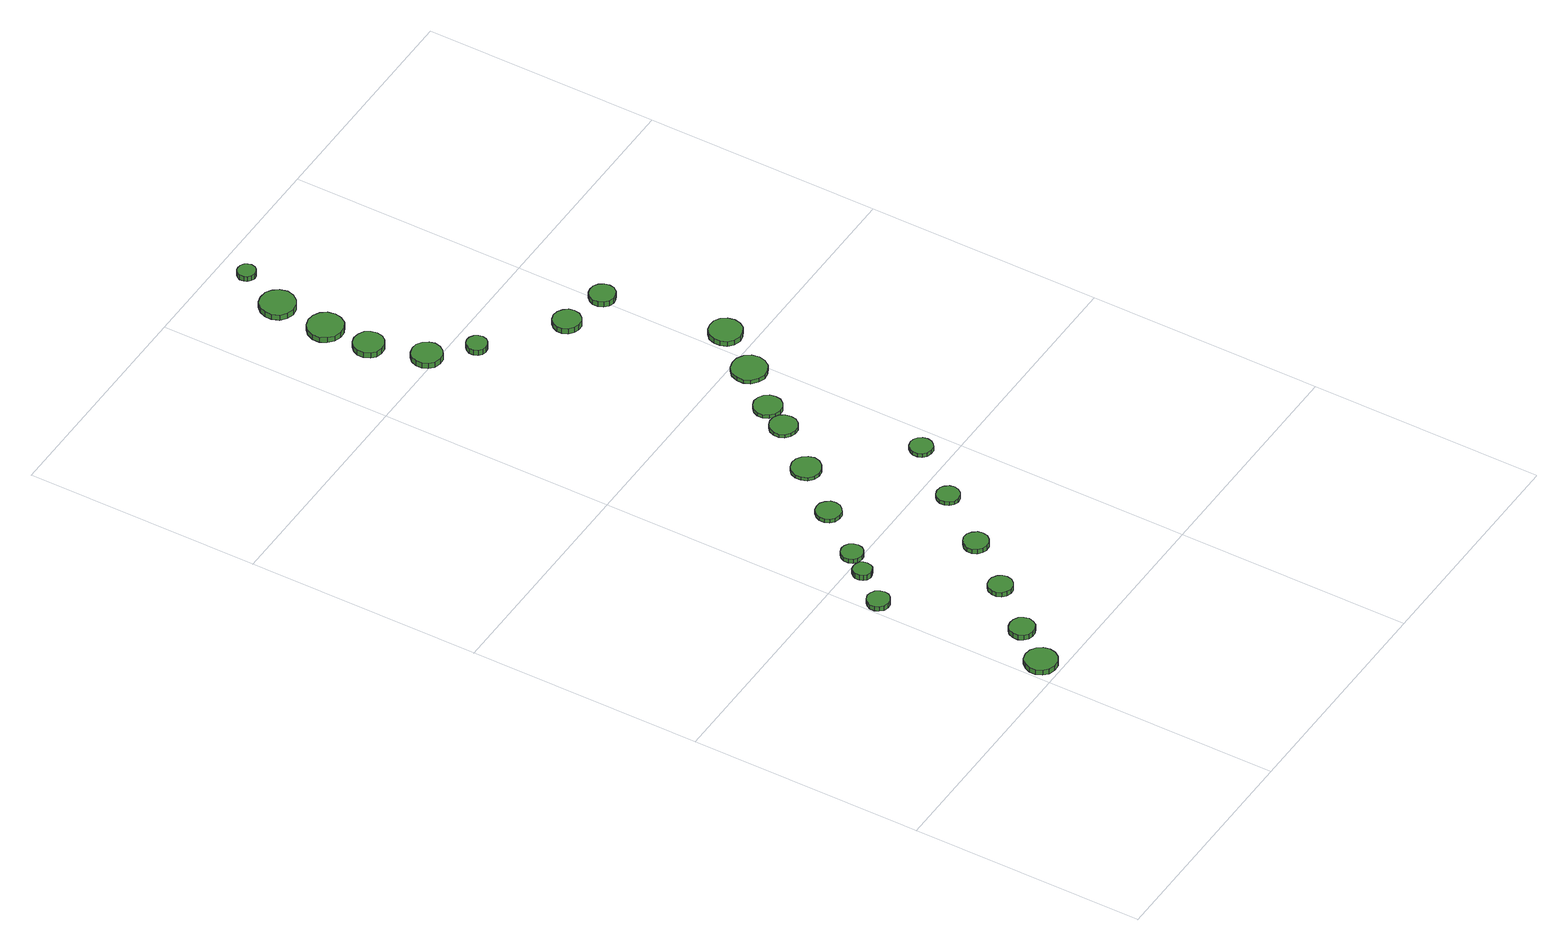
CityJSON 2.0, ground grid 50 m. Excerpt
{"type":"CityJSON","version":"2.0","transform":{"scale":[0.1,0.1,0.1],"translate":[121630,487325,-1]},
"CityObjects":{
"tree1":{"type":"SolitaryVegetationObject","attributes":{"function":"something"},"geometry":[{"type":"MultiSurface","lod":"1","boundaries":[[[0,1,2,3,4,5,6,7,8,9,10,11,12,13,14]],[[15,16,17,18,19,20,21,22,23,24,25,26,27,28,29]],[[0,29,28,1]],[[1,28,27,2]],[[2,27,26,3]],[[3,26,25,4]],[[4,25,24,5]],[[5,24,23,6]],[[6,23,22,7]],[[7,22,21,8]],[[8,21,20,9]],[[9,20,19,10]],[[10,19,18,11]],[[11,18,17,12]],[[12,17,16,13]],[[13,16,15,14]],[[14,15,29,0]]]}]},
"tree2":{"type":"SolitaryVegetationObject","attributes":{"function":"something"},"geometry":[{"type":"MultiSurface","lod":"1","boundaries":[[[30,31,32,33,34,35,36,37,38,39,40,41,42,43,44]],[[45,46,47,48,49,50,51,52,53,54,55,56,57,58,59]],[[30,59,58,31]],[[31,58,57,32]],[[32,57,56,33]],[[33,56,55,34]],[[34,55,54,35]],[[35,54,53,36]],[[36,53,52,37]],[[37,52,51,38]],[[38,51,50,39]],[[39,50,49,40]],[[40,49,48,41]],[[41,48,47,42]],[[42,47,46,43]],[[43,46,45,44]],[[44,45,59,30]]]}]},
"tree3":{"type":"SolitaryVegetationObject","attributes":{"function":"something"},"geometry":[{"type":"MultiSurface","lod":"1","boundaries":[[[60,61,62,63,64,65,66,67,68,69,70,71,72,73,74]],[[75,76,77,78,79,80,81,82,83,84,85,86,87,88,89]],[[60,89,88,61]],[[61,88,87,62]],[[62,87,86,63]],[[63,86,85,64]],[[64,85,84,65]],[[65,84,83,66]],[[66,83,82,67]],[[67,82,81,68]],[[68,81,80,69]],[[69,80,79,70]],[[70,79,78,71]],[[71,78,77,72]],[[72,77,76,73]],[[73,76,75,74]],[[74,75,89,60]]]}]},
"tree4":{"type":"SolitaryVegetationObject","attributes":{"function":"something"},"geometry":[{"type":"MultiSurface","lod":"1","boundaries":[[[90,91,92,93,94,95,96,97,98,99,100,101,102,103,104]],[[105,106,107,108,109,110,111,112,113,114,115,116,117,118,119]],[[90,119,118,91]],[[91,118,117,92]],[[92,117,116,93]],[[93,116,115,94]],[[94,115,114,95]],[[95,114,113,96]],[[96,113,112,97]],[[97,112,111,98]],[[98,111,110,99]],[[99,110,109,100]],[[100,109,108,101]],[[101,108,107,102]],[[102,107,106,103]],[[103,106,105,104]],[[104,105,119,90]]]}]},
"tree5":{"type":"SolitaryVegetationObject","attributes":{"function":"something"},"geometry":[{"type":"MultiSurface","lod":"1","boundaries":[[[120,121,122,123,124,125,126,127,128,129,130,131,132,133,134]],[[135,136,137,138,139,140,141,142,143,144,145,146,147,148,149]],[[120,149,148,121]],[[121,148,147,122]],[[122,147,146,123]],[[123,146,145,124]],[[124,145,144,125]],[[125,144,143,126]],[[126,143,142,127]],[[127,142,141,128]],[[128,141,140,129]],[[129,140,139,130]],[[130,139,138,131]],[[131,138,137,132]],[[132,137,136,133]],[[133,136,135,134]],[[134,135,149,120]]]}]},
"tree6":{"type":"SolitaryVegetationObject","attributes":{"function":"something"},"geometry":[{"type":"MultiSurface","lod":"1","boundaries":[[[150,151,152,153,154,155,156,157,158,159,160,161,162,163,164]],[[165,166,167,168,169,170,171,172,173,174,175,176,177,178,179]],[[150,179,178,151]],[[151,178,177,152]],[[152,177,176,153]],[[153,176,175,154]],[[154,175,174,155]],[[155,174,173,156]],[[156,173,172,157]],[[157,172,171,158]],[[158,171,170,159]],[[159,170,169,160]],[[160,169,168,161]],[[161,168,167,162]],[[162,167,166,163]],[[163,166,165,164]],[[164,165,179,150]]]}]},
"tree7":{"type":"SolitaryVegetationObject","attributes":{"function":"something"},"geometry":[{"type":"MultiSurface","lod":"1","boundaries":[[[180,181,182,183,184,185,186,187,188,189,190,191,192,193,194]],[[195,196,197,198,199,200,201,202,203,204,205,206,207,208,209]],[[180,209,208,181]],[[181,208,207,182]],[[182,207,206,183]],[[183,206,205,184]],[[184,205,204,185]],[[185,204,203,186]],[[186,203,202,187]],[[187,202,201,188]],[[188,201,200,189]],[[189,200,199,190]],[[190,199,198,191]],[[191,198,197,192]],[[192,197,196,193]],[[193,196,195,194]],[[194,195,209,180]]]}]},
"tree8":{"type":"SolitaryVegetationObject","attributes":{"function":"something"},"geometry":[{"type":"MultiSurface","lod":"1","boundaries":[[[210,211,212,213,214,215,216,217,218,219,220,221,222,223,224]],[[225,226,227,228,229,230,231,232,233,234,235,236,237,238,239]],[[210,239,238,211]],[[211,238,237,212]],[[212,237,236,213]],[[213,236,235,214]],[[214,235,234,215]],[[215,234,233,216]],[[216,233,232,217]],[[217,232,231,218]],[[218,231,230,219]],[[219,230,229,220]],[[220,229,228,221]],[[221,228,227,222]],[[222,227,226,223]],[[223,226,225,224]],[[224,225,239,210]]]}]},
"tree9":{"type":"SolitaryVegetationObject","attributes":{"function":"something"},"geometry":[{"type":"MultiSurface","lod":"1","boundaries":[[[240,241,242,243,244,245,246,247,248,249,250,251,252,253,254]],[[255,256,257,258,259,260,261,262,263,264,265,266,267,268,269]],[[240,269,268,241]],[[241,268,267,242]],[[242,267,266,243]],[[243,266,265,244]],[[244,265,264,245]],[[245,264,263,246]],[[246,263,262,247]],[[247,262,261,248]],[[248,261,260,249]],[[249,260,259,250]],[[250,259,258,251]],[[251,258,257,252]],[[252,257,256,253]],[[253,256,255,254]],[[254,255,269,240]]]}]},
"tree10":{"type":"SolitaryVegetationObject","attributes":{"function":"something"},"geometry":[{"type":"MultiSurface","lod":"1","boundaries":[[[270,271,272,273,274,275,276,277,278,279,280,281,282,283,284]],[[285,286,287,288,289,290,291,292,293,294,295,296,297,298,299]],[[270,299,298,271]],[[271,298,297,272]],[[272,297,296,273]],[[273,296,295,274]],[[274,295,294,275]],[[275,294,293,276]],[[276,293,292,277]],[[277,292,291,278]],[[278,291,290,279]],[[279,290,289,280]],[[280,289,288,281]],[[281,288,287,282]],[[282,287,286,283]],[[283,286,285,284]],[[284,285,299,270]]]}]},
"tree11":{"type":"SolitaryVegetationObject","attributes":{"function":"something"},"geometry":[{"type":"MultiSurface","lod":"1","boundaries":[[[300,301,302,303,304,305,306,307,308,309,310,311,312,313,314]],[[315,316,317,318,319,320,321,322,323,324,325,326,327,328,329]],[[300,329,328,301]],[[301,328,327,302]],[[302,327,326,303]],[[303,326,325,304]],[[304,325,324,305]],[[305,324,323,306]],[[306,323,322,307]],[[307,322,321,308]],[[308,321,320,309]],[[309,320,319,310]],[[310,319,318,311]],[[311,318,317,312]],[[312,317,316,313]],[[313,316,315,314]],[[314,315,329,300]]]}]},
"tree12":{"type":"SolitaryVegetationObject","attributes":{"function":"something"},"geometry":[{"type":"MultiSurface","lod":"1","boundaries":[[[330,331,332,333,334,335,336,337,338,339,340,341,342,343,344]],[[345,346,347,348,349,350,351,352,353,354,355,356,357,358,359]],[[330,359,358,331]],[[331,358,357,332]],[[332,357,356,333]],[[333,356,355,334]],[[334,355,354,335]],[[335,354,353,336]],[[336,353,352,337]],[[337,352,351,338]],[[338,351,350,339]],[[339,350,349,340]],[[340,349,348,341]],[[341,348,347,342]],[[342,347,346,343]],[[343,346,345,344]],[[344,345,359,330]]]}]},
"tree13":{"type":"SolitaryVegetationObject","attributes":{"function":"something"},"geometry":[{"type":"MultiSurface","lod":"1","boundaries":[[[360,361,362,363,364,365,366,367,368,369,370,371,372,373,374]],[[375,376,377,378,379,380,381,382,383,384,385,386,387,388,389]],[[360,389,388,361]],[[361,388,387,362]],[[362,387,386,363]],[[363,386,385,364]],[[364,385,384,365]],[[365,384,383,366]],[[366,383,382,367]],[[367,382,381,368]],[[368,381,380,369]],[[369,380,379,370]],[[370,379,378,371]],[[371,378,377,372]],[[372,377,376,373]],[[373,376,375,374]],[[374,375,389,360]]]}]},
"tree14":{"type":"SolitaryVegetationObject","attributes":{"function":"something"},"geometry":[{"type":"MultiSurface","lod":"1","boundaries":[[[390,391,392,393,394,395,396,397,398,399,400,401,402,403,404]],[[405,406,407,408,409,410,411,412,413,414,415,416,417,418,419]],[[390,419,418,391]],[[391,418,417,392]],[[392,417,416,393]],[[393,416,415,394]],[[394,415,414,395]],[[395,414,413,396]],[[396,413,412,397]],[[397,412,411,398]],[[398,411,410,399]],[[399,410,409,400]],[[400,409,408,401]],[[401,408,407,402]],[[402,407,406,403]],[[403,406,405,404]],[[404,405,419,390]]]}]},
"tree15":{"type":"SolitaryVegetationObject","attributes":{"function":"something"},"geometry":[{"type":"MultiSurface","lod":"1","boundaries":[[[420,421,422,423,424,425,426,427,428,429,430,431,432,433,434]],[[435,436,437,438,439,440,441,442,443,444,445,446,447,448,449]],[[420,449,448,421]],[[421,448,447,422]],[[422,447,446,423]],[[423,446,445,424]],[[424,445,444,425]],[[425,444,443,426]],[[426,443,442,427]],[[427,442,441,428]],[[428,441,440,429]],[[429,440,439,430]],[[430,439,438,431]],[[431,438,437,432]],[[432,437,436,433]],[[433,436,435,434]],[[434,435,449,420]]]}]},
"tree16":{"type":"SolitaryVegetationObject","attributes":{"function":"something"},"geometry":[{"type":"MultiSurface","lod":"1","boundaries":[[[450,451,452,453,454,455,456,457,458,459,460,461,462,463,464]],[[465,466,467,468,469,470,471,472,473,474,475,476,477,478,479]],[[450,479,478,451]],[[451,478,477,452]],[[452,477,476,453]],[[453,476,475,454]],[[454,475,474,455]],[[455,474,473,456]],[[456,473,472,457]],[[457,472,471,458]],[[458,471,470,459]],[[459,470,469,460]],[[460,469,468,461]],[[461,468,467,462]],[[462,467,466,463]],[[463,466,465,464]],[[464,465,479,450]]]}]},
"tree17":{"type":"SolitaryVegetationObject","attributes":{"function":"something"},"geometry":[{"type":"MultiSurface","lod":"1","boundaries":[[[480,481,482,483,484,485,486,487,488,489,490,491,492,493,494]],[[495,496,497,498,499,500,501,502,503,504,505,506,507,508,509]],[[480,509,508,481]],[[481,508,507,482]],[[482,507,506,483]],[[483,506,505,484]],[[484,505,504,485]],[[485,504,503,486]],[[486,503,502,487]],[[487,502,501,488]],[[488,501,500,489]],[[489,500,499,490]],[[490,499,498,491]],[[491,498,497,492]],[[492,497,496,493]],[[493,496,495,494]],[[494,495,509,480]]]}]},
"tree18":{"type":"SolitaryVegetationObject","attributes":{"function":"something"},"geometry":[{"type":"MultiSurface","lod":"1","boundaries":[[[510,511,512,513,514,515,516,517,518,519,520,521,522,523,524]],[[525,526,527,528,529,530,531,532,533,534,535,536,537,538,539]],[[510,539,538,511]],[[511,538,537,512]],[[512,537,536,513]],[[513,536,535,514]],[[514,535,534,515]],[[515,534,533,516]],[[516,533,532,517]],[[517,532,531,518]],[[518,531,530,519]],[[519,530,529,520]],[[520,529,528,521]],[[521,528,527,522]],[[522,527,526,523]],[[523,526,525,524]],[[524,525,539,510]]]}]},
"tree19":{"type":"SolitaryVegetationObject","attributes":{"function":"something"},"geometry":[{"type":"MultiSurface","lod":"1","boundaries":[[[540,541,542,543,544,545,546,547,548,549,550,551,552,553,554]],[[555,556,557,558,559,560,561,562,563,564,565,566,567,568,569]],[[540,569,568,541]],[[541,568,567,542]],[[542,567,566,543]],[[543,566,565,544]],[[544,565,564,545]],[[545,564,563,546]],[[546,563,562,547]],[[547,562,561,548]],[[548,561,560,549]],[[549,560,559,550]],[[550,559,558,551]],[[551,558,557,552]],[[552,557,556,553]],[[553,556,555,554]],[[554,555,569,540]]]}]},
"tree20":{"type":"SolitaryVegetationObject","attributes":{"function":"something"},"geometry":[{"type":"MultiSurface","lod":"1","boundaries":[[[570,571,572,573,574,575,576,577,578,579,580,581,582,583,584]],[[585,586,587,588,589,590,591,592,593,594,595,596,597,598,599]],[[570,599,598,571]],[[571,598,597,572]],[[572,597,596,573]],[[573,596,595,574]],[[574,595,594,575]],[[575,594,593,576]],[[576,593,592,577]],[[577,592,591,578]],[[578,591,590,579]],[[579,590,589,580]],[[580,589,588,581]],[[581,588,587,582]],[[582,587,586,583]],[[583,586,585,584]],[[584,585,599,570]]]}]},
"tree21":{"type":"SolitaryVegetationObject","attributes":{"function":"something"},"geometry":[{"type":"MultiSurface","lod":"1","boundaries":[[[600,601,602,603,604,605,606,607,608,609,610,611,612,613,614]],[[615,616,617,618,619,620,621,622,623,624,625,626,627,628,629]],[[600,629,628,601]],[[601,628,627,602]],[[602,627,626,603]],[[603,626,625,604]],[[604,625,624,605]],[[605,624,623,606]],[[606,623,622,607]],[[607,622,621,608]],[[608,621,620,609]],[[609,620,619,610]],[[610,619,618,611]],[[611,618,617,612]],[[612,617,616,613]],[[613,616,615,614]],[[614,615,629,600]]]}]},
"tree22":{"type":"SolitaryVegetationObject","attributes":{"function":"something"},"geometry":[{"type":"MultiSurface","lod":"1","boundaries":[[[630,631,632,633,634,635,636,637,638,639,640,641,642,643,644]],[[645,646,647,648,649,650,651,652,653,654,655,656,657,658,659]],[[630,659,658,631]],[[631,658,657,632]],[[632,657,656,633]],[[633,656,655,634]],[[634,655,654,635]],[[635,654,653,636]],[[636,653,652,637]],[[637,652,651,638]],[[638,651,650,639]],[[639,650,649,640]],[[640,649,648,641]],[[641,648,647,642]],[[642,647,646,643]],[[643,646,645,644]],[[644,645,659,630]]]}]},
"tree23":{"type":"SolitaryVegetationObject","attributes":{"function":"something"},"geometry":[{"type":"MultiSurface","lod":"1","boundaries":[[[660,661,662,663,664,665,666,667,668,669,670,671,672,673,674]],[[675,676,677,678,679,680,681,682,683,684,685,686,687,688,689]],[[660,689,688,661]],[[661,688,687,662]],[[662,687,686,663]],[[663,686,685,664]],[[664,685,684,665]],[[665,684,683,666]],[[666,683,682,667]],[[667,682,681,668]],[[668,681,680,669]],[[669,680,679,670]],[[670,679,678,671]],[[671,678,677,672]],[[672,677,676,673]],[[673,676,675,674]],[[674,675,689,660]]]}]}
},
"vertices":[
[74,43,18],[71,57,18],[63,68,18],[51,75,18],[37,77,18],[23,73,18],[13,63,18],[7,50,18],[7,36,18],[13,23,18],[23,14,18],[37,10,18],[51,11,18],[63,18,18],[71,30,18],[71,30,6],[63,18,6],[51,11,6],[37,10,6],[23,14,6],[13,23,6],[7,36,6],[7,50,6],[13,63,6],[23,73,6],[37,77,6],[51,75,6],[63,68,6],[71,57,6],[74,43,6],
[129,123,18],[126,134,18],[120,143,18],[110,148,18],[99,149,18],[89,146,18],[81,139,18],[76,129,18],[76,117,18],[81,107,18],[89,100,18],[99,97,18],[110,98,18],[120,103,18],[126,112,18],[126,112,6],[120,103,6],[110,98,6],[99,97,6],[89,100,6],[81,107,6],[76,117,6],[76,129,6],[81,139,6],[89,146,6],[99,149,6],[110,148,6],[120,143,6],[126,134,6],[129,123,6],
[51,403,18],[49,412,18],[43,421,18],[34,425,18],[25,427,18],[15,423,18],[8,417,18],[4,408,18],[4,398,18],[8,389,18],[15,382,18],[25,379,18],[34,380,18],[43,385,18],[49,393,18],[49,393,7],[43,385,7],[34,380,7],[25,379,7],[15,382,7],[8,389,7],[4,398,7],[4,408,7],[8,417,7],[15,423,7],[25,427,7],[34,425,7],[43,421,7],[49,412,7],[51,403,7],
[103,473,21],[101,481,21],[97,487,21],[89,491,21],[81,492,21],[73,490,21],[67,484,21],[64,477,21],[64,468,21],[67,461,21],[73,455,21],[81,453,21],[89,454,21],[97,458,21],[101,464,21],[101,464,8],[97,458,8],[89,454,8],[81,453,8],[73,455,8],[67,461,8],[64,468,8],[64,477,8],[67,484,8],[73,490,8],[81,492,8],[89,491,8],[97,487,8],[101,481,8],[103,473,8],
[212,223,17],[210,233,17],[204,241,17],[194,247,17],[184,248,17],[174,245,17],[166,238,17],[162,228,17],[162,217,17],[166,208,17],[174,201,17],[184,197,17],[194,198,17],[204,204,17],[210,212,17],[210,212,6],[204,204,6],[194,198,6],[184,197,6],[174,201,6],[166,208,6],[162,217,6],[162,228,6],[166,238,6],[174,245,6],[184,248,6],[194,247,6],[204,241,6],[210,233,6],[212,223,6],
[141,517,18],[139,526,18],[134,534,18],[125,539,18],[116,540,18],[107,537,18],[100,530,18],[96,522,18],[96,512,18],[100,503,18],[107,497,18],[116,494,18],[125,495,18],[134,500,18],[139,507,18],[139,507,8],[134,500,8],[125,495,8],[116,494,8],[107,497,8],[100,503,8],[96,512,8],[96,522,8],[100,530,8],[107,537,8],[116,540,8],[125,539,8],[134,534,8],[139,526,8],[141,517,8],
[295,328,18],[293,338,18],[286,347,18],[277,353,18],[266,354,18],[256,350,18],[248,343,18],[243,333,18],[243,322,18],[248,312,18],[256,305,18],[266,302,18],[277,303,18],[286,308,18],[293,317,18],[293,317,7],[286,308,7],[277,303,7],[266,302,7],[256,305,7],[248,312,7],[243,322,7],[243,333,7],[248,343,7],[256,350,7],[266,354,7],[277,353,7],[286,347,7],[293,338,7],[295,328,7],
[224,618,18],[222,628,18],[215,637,18],[206,643,18],[195,644,18],[184,641,18],[176,633,18],[171,623,18],[171,612,18],[176,602,18],[184,594,18],[195,591,18],[206,592,18],[215,598,18],[222,607,18],[222,607,9],[215,598,9],[206,592,9],[195,591,9],[184,594,9],[176,602,9],[171,612,9],[171,623,9],[176,633,9],[184,641,9],[195,644,9],[206,643,9],[215,637,9],[222,628,9],[224,618,9],
[382,444,17],[380,454,17],[374,462,17],[366,467,17],[356,468,17],[346,465,17],[339,458,17],[335,449,17],[335,439,17],[339,430,17],[346,423,17],[356,420,17],[366,421,17],[374,426,17],[380,434,17],[380,434,8],[374,426,8],[366,421,8],[356,420,8],[346,423,8],[339,430,8],[335,439,8],[335,449,8],[339,458,8],[346,465,8],[356,468,8],[366,467,8],[374,462,8],[380,454,8],[382,444,8],
[314,719,18],[311,732,18],[303,742,18],[292,749,18],[279,750,18],[267,746,18],[257,738,18],[252,726,18],[252,713,18],[257,701,18],[267,692,18],[279,688,18],[292,690,18],[303,696,18],[311,707,18],[311,707,10],[303,696,10],[292,690,10],[279,688,10],[267,692,10],[257,701,10],[252,713,10],[252,726,10],[257,738,10],[267,746,10],[279,750,10],[292,749,10],[303,742,10],[311,732,10],[314,719,10],
[393,820,18],[391,832,18],[384,842,18],[373,848,18],[361,849,18],[350,845,18],[341,837,18],[336,826,18],[336,814,18],[341,803,18],[350,795,18],[361,791,18],[373,792,18],[384,798,18],[391,808,18],[391,808,10],[384,798,10],[373,792,10],[361,791,10],[350,795,10],[341,803,10],[336,814,10],[336,826,10],[341,837,10],[350,845,10],[361,849,10],[373,848,10],[384,842,10],[391,832,10],[393,820,10],
[474,560,18],[472,570,18],[466,578,18],[458,583,18],[448,584,18],[438,581,18],[431,574,18],[427,565,18],[427,555,18],[431,546,18],[438,539,18],[448,536,18],[458,537,18],[466,542,18],[472,550,18],[472,550,9],[466,542,9],[458,537,9],[448,536,9],[438,539,9],[431,546,9],[427,555,9],[427,565,9],[431,574,9],[438,581,9],[448,584,9],[458,583,9],[466,578,9],[472,570,9],[474,560,9],
[213,1516,25],[210,1528,25],[202,1539,25],[191,1546,25],[178,1547,25],[165,1543,25],[155,1534,25],[150,1522,25],[150,1509,25],[155,1497,25],[165,1488,25],[178,1484,25],[191,1485,25],[202,1492,25],[210,1503,25],[210,1503,12],[202,1492,12],[191,1485,12],[178,1484,12],[165,1488,12],[155,1497,12],[150,1509,12],[150,1522,12],[155,1534,12],[165,1543,12],[178,1547,12],[191,1546,12],[202,1539,12],[210,1528,12],[213,1516,12],
[182,1628,24],[179,1641,24],[172,1652,24],[160,1658,24],[147,1660,24],[134,1656,24],[125,1647,24],[119,1635,24],[119,1622,24],[125,1609,24],[134,1601,24],[147,1597,24],[160,1598,24],[172,1605,24],[179,1615,24],[179,1615,11],[172,1605,11],[160,1598,11],[147,1597,11],[134,1601,11],[125,1609,11],[119,1622,11],[119,1635,11],[125,1647,11],[134,1656,11],[147,1660,11],[160,1658,11],[172,1652,11],[179,1641,11],[182,1628,11],
[427,875,18],[425,887,18],[418,897,18],[407,903,18],[395,905,18],[383,901,18],[374,893,18],[369,882,18],[369,869,18],[374,858,18],[383,850,18],[395,846,18],[407,847,18],[418,854,18],[425,863,18],[425,863,9],[418,854,9],[407,847,9],[395,846,9],[383,850,9],[374,858,9],[369,869,9],[369,882,9],[374,893,9],[383,901,9],[395,905,9],[407,903,9],[418,897,9],[425,887,9],[427,875,9],
[184,1724,27],[181,1739,27],[172,1752,27],[158,1759,27],[143,1761,27],[128,1756,27],[117,1746,27],[110,1732,27],[110,1716,27],[117,1702,27],[128,1692,27],[143,1687,27],[158,1688,27],[172,1696,27],[181,1709,27],[181,1709,14],[172,1696,14],[158,1688,14],[143,1687,14],[128,1692,14],[117,1702,14],[110,1716,14],[110,1732,14],[117,1746,14],[128,1756,14],[143,1761,14],[158,1759,14],[172,1752,14],[181,1739,14],[184,1724,14],
[277,1447,25],[275,1456,25],[270,1463,25],[262,1468,25],[253,1469,25],[245,1466,25],[238,1460,25],[234,1452,25],[234,1443,25],[238,1434,25],[245,1428,25],[253,1426,25],[262,1427,25],[270,1431,25],[275,1438,25],[275,1438,12],[270,1431,12],[262,1427,12],[253,1426,12],[245,1428,12],[238,1434,12],[234,1443,12],[234,1452,12],[238,1460,12],[245,1466,12],[253,1469,12],[262,1468,12],[270,1463,12],[275,1456,12],[277,1447,12],
[195,1838,25],[191,1854,25],[182,1866,25],[169,1874,25],[153,1875,25],[139,1871,25],[127,1860,25],[121,1846,25],[121,1831,25],[127,1816,25],[139,1806,25],[153,1801,25],[169,1803,25],[182,1811,25],[191,1823,25],[191,1823,12],[182,1811,12],[169,1803,12],[153,1801,12],[139,1806,12],[127,1816,12],[121,1831,12],[121,1846,12],[127,1860,12],[139,1871,12],[153,1875,12],[169,1874,12],[182,1866,12],[191,1854,12],[195,1838,12],
[509,962,18],[506,977,18],[497,989,18],[483,997,18],[468,998,18],[454,994,18],[442,983,18],[436,969,18],[436,954,18],[442,940,18],[454,930,18],[468,925,18],[483,927,18],[497,934,18],[506,947,18],[506,947,9],[497,934,9],[483,927,9],[468,925,9],[454,930,9],[442,940,9],[436,954,9],[436,969,9],[442,983,9],[454,994,9],[468,998,9],[483,997,9],[497,989,9],[506,977,9],[509,962,9],
[226,1938,24],[224,1946,24],[220,1952,24],[213,1956,24],[205,1957,24],[197,1955,24],[191,1949,24],[188,1942,24],[188,1934,24],[191,1927,24],[197,1922,24],[205,1919,24],[213,1920,24],[220,1924,24],[224,1930,24],[224,1930,12],[220,1924,12],[213,1920,12],[205,1919,12],[197,1922,12],[191,1927,12],[188,1934,12],[188,1942,12],[191,1949,12],[197,1955,12],[205,1957,12],[213,1956,12],[220,1952,12],[224,1946,12],[226,1938,12],
[434,1334,24],[432,1346,24],[424,1355,24],[414,1361,24],[402,1363,24],[391,1359,24],[382,1351,24],[377,1340,24],[377,1328,24],[382,1317,24],[391,1309,24],[402,1305,24],[414,1306,24],[424,1312,24],[432,1322,24],[432,1322,11],[424,1312,11],[414,1306,11],[402,1305,11],[391,1309,11],[382,1317,11],[377,1328,11],[377,1340,11],[382,1351,11],[391,1359,11],[402,1363,11],[414,1361,11],[424,1355,11],[432,1346,11],[434,1334,11],
[574,1056,21],[571,1070,21],[563,1082,21],[550,1089,21],[536,1090,21],[522,1086,21],[511,1076,21],[506,1063,21],[506,1049,21],[511,1035,21],[522,1026,21],[536,1021,21],[550,1023,21],[563,1030,21],[571,1042,21],[571,1042,9],[563,1030,9],[550,1023,9],[536,1021,9],[522,1026,9],[511,1035,9],[506,1049,9],[506,1063,9],[511,1076,9],[522,1086,9],[536,1090,9],[550,1089,9],[563,1082,9],[571,1070,9],[574,1056,9],
[533,1314,23],[531,1325,23],[524,1334,23],[515,1340,23],[504,1341,23],[493,1338,23],[485,1330,23],[480,1320,23],[480,1309,23],[485,1298,23],[493,1291,23],[504,1287,23],[515,1289,23],[524,1294,23],[531,1303,23],[531,1303,10],[524,1294,10],[515,1289,10],[504,1287,10],[493,1291,10],[485,1298,10],[480,1309,10],[480,1320,10],[485,1330,10],[493,1338,10],[504,1341,10],[515,1340,10],[524,1334,10],[531,1325,10],[533,1314,10]
]}
